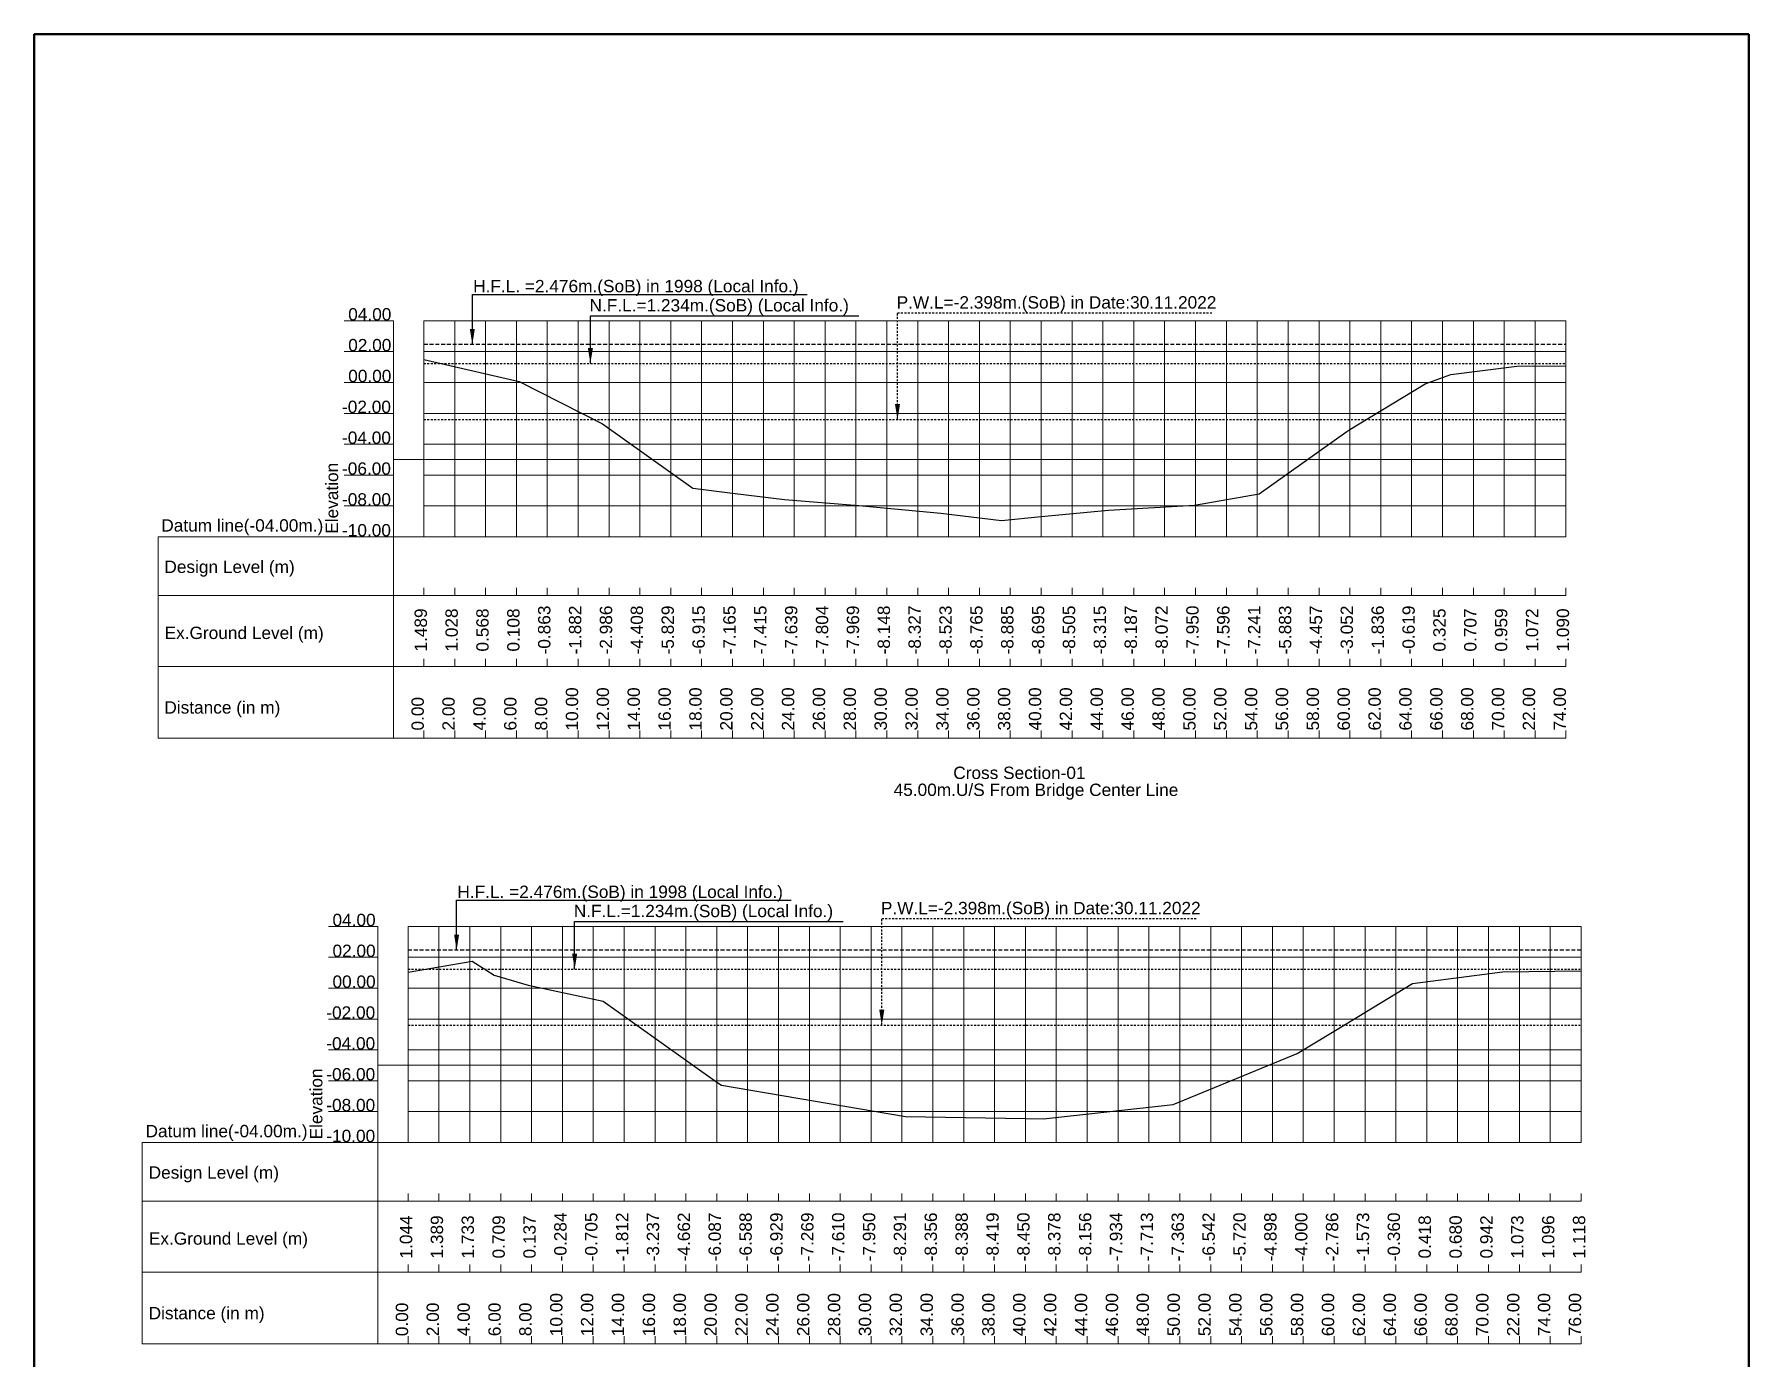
# Model space of a CAD drawing. Header units: inches. Extents: x 771028 to 773337, y 2500430 to 2500783.
# Drawn here: x 773093.4 to 773204.5, y 2500502.1 to 2500587.9 of the extents above; entities that cross this region are included whole.
import ezdxf
from ezdxf.enums import TextEntityAlignment as Align

# ---------------------------------------------------------------- set-up
doc = ezdxf.new("R2010")
doc.units = ezdxf.units.IN
doc.header["$MEASUREMENT"] = 0
for name, pattern in [('DASHED', [0.75, 0.5, -0.25]), ('DASHED2', [0.375, 0.25, -0.125]), ('HIDDEN2', [0.1875, 0.125, -0.0625])]:
    doc.linetypes.add(name, pattern=pattern)
for name, color, linetype, lineweight in [('Bed Level', 7, 'Continuous', 18), ('Offset', 252, 'Continuous', 20), ('Water Line', 4, 'DASHED', 18)]:
    doc.layers.add(name, color=color, linetype=linetype, lineweight=lineweight)
for name, color, linetype in [('GL', 3, 'Continuous'), ('GRID', 8, 'Continuous'), ('OTHER', 7, 'Continuous'), ('RL', 7, 'Continuous'), ('text', 7, 'Continuous')]:
    doc.layers.add(name, color=color, linetype=linetype)
doc.styles.get("Standard").update_dxf_attribs({"font": 'arial.ttf', "height": 1})
doc.styles.add('text', font='arial.ttf')
doc.dimstyles.get("Standard").update_dxf_attribs({"dimtxt": 0.18, "dimasz": 0.18, "dimexe": 0.18, "dimexo": 0.0625, "dimgap": 0.09, "dimtad": 0, "dimtih": 1, "dimtoh": 1, "dimzin": 0, "dimdsep": 46, "dimtxsty": 'Standard', "dimcen": 0.09, "dimadec": 0, "dimazin": 0, "dimtfac": 1, "dimtofl": 0, "dimtmove": 0, "dimatfit": 3, "dimfxl": 1, "dimtolj": 1, "dimtzin": 0, "dimarcsym": 0})

msp = doc.modelspace()

# ---------------------------------------------------------------- linework, layer by layer
at = {"lineweight": 50}
msp.add_lwpolyline([(773204.472, 2500587.927), (773093.395, 2500587.927), (773093.395, 2500430.848), (773204.472, 2500430.848)], close=True, dxfattribs=at)
at = {"layer": 'Bed Level', "color": 7, "lineweight": 0}
for p, q in [((773113.466, 2500569.354), (773116.677, 2500569.354)), ((773113.466, 2500567.354), (773116.677, 2500567.354)), ((773113.466, 2500565.354), (773116.677, 2500565.354)), ((773113.466, 2500563.354), (773116.677, 2500563.354)), ((773113.466, 2500561.354), (773116.677, 2500561.354)), ((773113.466, 2500559.354), (773116.677, 2500559.354)), ((773113.466, 2500557.354), (773116.677, 2500557.354)), ((773113.466, 2500555.354), (773116.677, 2500555.354)), ((773101.412, 2500542.301), (773160.632, 2500542.301)), ((773112.447, 2500530.092), (773115.658, 2500530.092)), ((773112.447, 2500528.092), (773115.658, 2500528.092)), ((773112.447, 2500526.092), (773115.658, 2500526.092)), ((773112.447, 2500524.092), (773115.658, 2500524.092)), ((773112.447, 2500522.092), (773115.658, 2500522.092)), ((773112.447, 2500520.092), (773115.658, 2500520.092)), ((773112.447, 2500518.092), (773115.658, 2500518.092)), ((773112.447, 2500516.092), (773115.658, 2500516.092)), ((773100.393, 2500503.039), (773159.613, 2500503.039))]:
    msp.add_line(p, q, dxfattribs=at)
at = {"layer": 'GL'}
for points in [[(773118.632, 2500566.843), (773124.805, 2500565.422), (773124.806, 2500565.422), (773130.207, 2500562.67), (773136.06, 2500558.511), (773138.632, 2500558.189), (773141.995, 2500557.768), (773146.823, 2500557.369), (773152.127, 2500556.892), (773152.128, 2500556.892), (773156.064, 2500556.415), (773158.632, 2500556.659), (773162.989, 2500557.073), (773168.573, 2500557.393), (773168.574, 2500557.393), (773172.758, 2500558.136), (773178.441, 2500562.186), (773178.632, 2500562.303), (773183.518, 2500565.273), (773185.178, 2500565.878), (773189.443, 2500566.415), (773192.632, 2500566.444)], [(773117.613, 2500527.136), (773121.772, 2500527.852), (773123.189, 2500526.926), (773125.391, 2500526.276), (773130.246, 2500525.254), (773130.247, 2500525.254), (773137.613, 2500520.005), (773137.91, 2500519.794), (773149.833, 2500517.764), (773157.613, 2500517.642), (773158.792, 2500517.623), (773167.189, 2500518.554), (773167.189, 2500518.554), (773175.221, 2500521.854), (773177.613, 2500523.306), (773182.698, 2500526.39), (773188.518, 2500527.153), (773193.613, 2500527.21)]]:
    msp.add_lwpolyline(points, dxfattribs=at)
at = {"layer": 'GRID', "color": 0, "lineweight": 13}
for p, q in [((773116.677, 2500569.354), (773116.677, 2500542.301)), ((773118.632, 2500569.354), (773192.632, 2500569.354)), ((773118.632, 2500567.354), (773192.632, 2500567.354)), ((773118.632, 2500565.354), (773192.632, 2500565.354)), ((773118.632, 2500563.354), (773192.632, 2500563.354)), ((773116.677, 2500560.354), (773192.632, 2500560.354)), ((773118.632, 2500559.354), (773192.632, 2500559.354)), ((773118.632, 2500557.354), (773192.632, 2500557.354)), ((773101.412, 2500555.354), (773170.632, 2500555.354)), ((773101.412, 2500555.354), (773170.632, 2500555.354)), ((773101.412, 2500555.354), (773101.412, 2500542.301)), ((773116.677, 2500555.354), (773170.632, 2500555.354)), ((773116.677, 2500555.354), (773192.632, 2500555.354)), ((773101.412, 2500551.545), (773192.632, 2500551.545)), ((773101.412, 2500546.948), (773180.632, 2500546.948)), ((773101.412, 2500546.948), (773192.632, 2500546.948)), ((773101.412, 2500542.301), (773192.632, 2500542.301)), ((773115.658, 2500530.092), (773115.658, 2500503.039)), ((773117.613, 2500530.092), (773193.613, 2500530.092)), ((773117.613, 2500528.092), (773193.613, 2500528.092)), ((773117.613, 2500526.092), (773193.613, 2500526.092)), ((773117.613, 2500524.092), (773193.613, 2500524.092)), ((773115.658, 2500521.092), (773193.613, 2500521.092)), ((773117.613, 2500520.092), (773193.613, 2500520.092)), ((773117.613, 2500518.092), (773193.613, 2500518.092)), ((773100.393, 2500516.092), (773169.613, 2500516.092)), ((773100.393, 2500516.092), (773169.613, 2500516.092)), ((773100.393, 2500516.092), (773100.393, 2500503.039)), ((773115.658, 2500516.092), (773169.613, 2500516.092)), ((773115.658, 2500516.092), (773193.613, 2500516.092)), ((773100.393, 2500512.283), (773193.613, 2500512.283)), ((773100.393, 2500507.686), (773179.613, 2500507.686)), ((773100.393, 2500507.686), (773193.613, 2500507.686)), ((773100.393, 2500503.039), (773193.613, 2500503.039))]:
    msp.add_line(p, q, dxfattribs=at)
at = {"layer": 'Offset', "color": 0, "lineweight": 0}
for p, q in [((773118.632, 2500555.354), (773118.632, 2500569.354)), ((773120.632, 2500555.354), (773120.632, 2500569.354)), ((773122.632, 2500555.354), (773122.632, 2500569.354)), ((773124.632, 2500555.354), (773124.632, 2500569.354)), ((773126.632, 2500555.354), (773126.632, 2500569.354)), ((773128.632, 2500555.354), (773128.632, 2500569.354)), ((773130.632, 2500555.354), (773130.632, 2500569.354)), ((773132.632, 2500555.354), (773132.632, 2500569.354)), ((773134.632, 2500555.354), (773134.632, 2500569.354)), ((773136.632, 2500555.354), (773136.632, 2500569.354)), ((773138.632, 2500555.354), (773138.632, 2500569.354)), ((773140.632, 2500555.354), (773140.632, 2500569.354)), ((773142.632, 2500555.354), (773142.632, 2500569.354)), ((773144.632, 2500555.354), (773144.632, 2500569.354)), ((773146.632, 2500555.354), (773146.632, 2500569.354)), ((773148.632, 2500555.354), (773148.632, 2500569.354)), ((773150.632, 2500555.354), (773150.632, 2500569.354)), ((773152.632, 2500555.354), (773152.632, 2500569.354)), ((773154.632, 2500555.354), (773154.632, 2500569.354)), ((773156.632, 2500555.354), (773156.632, 2500569.354)), ((773158.632, 2500555.354), (773158.632, 2500569.354)), ((773160.632, 2500555.354), (773160.632, 2500569.354)), ((773162.632, 2500555.354), (773162.632, 2500569.354)), ((773164.632, 2500555.354), (773164.632, 2500569.354)), ((773166.632, 2500555.354), (773166.632, 2500569.354)), ((773168.632, 2500555.354), (773168.632, 2500569.354)), ((773170.632, 2500555.354), (773170.632, 2500569.354)), ((773172.632, 2500555.354), (773172.632, 2500569.354)), ((773174.632, 2500555.354), (773174.632, 2500569.354)), ((773176.632, 2500555.354), (773176.632, 2500569.354)), ((773178.632, 2500555.354), (773178.632, 2500569.354)), ((773180.632, 2500555.354), (773180.632, 2500569.354)), ((773180.632, 2500555.354), (773180.632, 2500569.354)), ((773182.632, 2500555.354), (773182.632, 2500569.354)), ((773184.632, 2500555.354), (773184.632, 2500569.354)), ((773186.632, 2500555.354), (773186.632, 2500569.354)), ((773188.632, 2500555.354), (773188.632, 2500569.354)), ((773190.632, 2500555.354), (773190.632, 2500569.354)), ((773192.632, 2500555.354), (773192.632, 2500569.354)), ((773118.632, 2500561.354), (773192.632, 2500561.354)), ((773118.632, 2500551.545), (773118.632, 2500552.037)), ((773120.632, 2500551.545), (773120.632, 2500552.037)), ((773122.632, 2500551.545), (773122.632, 2500552.037)), ((773124.632, 2500551.545), (773124.632, 2500552.037)), ((773126.632, 2500551.545), (773126.632, 2500552.037)), ((773128.632, 2500551.545), (773128.632, 2500552.037)), ((773130.632, 2500551.545), (773130.632, 2500552.037)), ((773132.632, 2500551.545), (773132.632, 2500552.037)), ((773134.632, 2500551.545), (773134.632, 2500552.037)), ((773136.632, 2500551.545), (773136.632, 2500552.037)), ((773138.632, 2500551.545), (773138.632, 2500552.037)), ((773140.632, 2500551.545), (773140.632, 2500552.037)), ((773142.632, 2500551.545), (773142.632, 2500552.037)), ((773144.632, 2500551.545), (773144.632, 2500552.037)), ((773146.632, 2500551.545), (773146.632, 2500552.037)), ((773148.632, 2500551.545), (773148.632, 2500552.037)), ((773150.632, 2500551.545), (773150.632, 2500552.037)), ((773152.632, 2500551.545), (773152.632, 2500552.037)), ((773154.632, 2500551.545), (773154.632, 2500552.037)), ((773156.632, 2500551.545), (773156.632, 2500552.037)), ((773158.632, 2500551.545), (773158.632, 2500552.037)), ((773160.632, 2500551.545), (773160.632, 2500552.037)), ((773162.632, 2500551.545), (773162.632, 2500552.037)), ((773164.632, 2500551.545), (773164.632, 2500552.037)), ((773166.632, 2500551.545), (773166.632, 2500552.037)), ((773168.632, 2500551.545), (773168.632, 2500552.037)), ((773170.632, 2500551.545), (773170.632, 2500552.037)), ((773172.632, 2500551.545), (773172.632, 2500552.037)), ((773174.632, 2500551.545), (773174.632, 2500552.037)), ((773176.632, 2500551.545), (773176.632, 2500552.037)), ((773178.632, 2500551.545), (773178.632, 2500552.037)), ((773180.632, 2500551.545), (773180.632, 2500552.037)), ((773182.632, 2500551.545), (773182.632, 2500552.037)), ((773184.632, 2500551.545), (773184.632, 2500552.037)), ((773186.632, 2500551.545), (773186.632, 2500552.037)), ((773188.632, 2500551.545), (773188.632, 2500552.037)), ((773190.632, 2500551.545), (773190.632, 2500552.037)), ((773192.632, 2500551.545), (773192.632, 2500552.037)), ((773118.632, 2500546.948), (773118.632, 2500547.44)), ((773120.632, 2500546.948), (773120.632, 2500547.44)), ((773122.632, 2500546.948), (773122.632, 2500547.44)), ((773124.632, 2500546.948), (773124.632, 2500547.44)), ((773126.632, 2500546.948), (773126.632, 2500547.44)), ((773128.632, 2500546.948), (773128.632, 2500547.44)), ((773130.632, 2500546.948), (773130.632, 2500547.44)), ((773132.632, 2500546.948), (773132.632, 2500547.44)), ((773134.632, 2500546.948), (773134.632, 2500547.44)), ((773136.632, 2500546.948), (773136.632, 2500547.44)), ((773138.632, 2500546.948), (773138.632, 2500547.44)), ((773140.632, 2500546.948), (773140.632, 2500547.44)), ((773142.632, 2500546.948), (773142.632, 2500547.44)), ((773144.632, 2500546.948), (773144.632, 2500547.44)), ((773146.632, 2500546.948), (773146.632, 2500547.44)), ((773148.632, 2500546.948), (773148.632, 2500547.44)), ((773150.632, 2500546.948), (773150.632, 2500547.44)), ((773152.632, 2500546.948), (773152.632, 2500547.44)), ((773154.632, 2500546.948), (773154.632, 2500547.44)), ((773156.632, 2500546.948), (773156.632, 2500547.44)), ((773158.632, 2500546.948), (773158.632, 2500547.44)), ((773160.632, 2500546.948), (773160.632, 2500547.44)), ((773162.632, 2500546.948), (773162.632, 2500547.44)), ((773164.632, 2500546.948), (773164.632, 2500547.44)), ((773166.632, 2500546.948), (773166.632, 2500547.44)), ((773168.632, 2500546.948), (773168.632, 2500547.44)), ((773170.632, 2500546.948), (773170.632, 2500547.44)), ((773172.632, 2500546.948), (773172.632, 2500547.44)), ((773174.632, 2500546.948), (773174.632, 2500547.44)), ((773176.632, 2500546.948), (773176.632, 2500547.44)), ((773178.632, 2500546.948), (773178.632, 2500547.44)), ((773180.632, 2500546.948), (773180.632, 2500547.44)), ((773180.632, 2500546.948), (773180.632, 2500547.44)), ((773182.632, 2500546.948), (773182.632, 2500547.44)), ((773184.632, 2500546.948), (773184.632, 2500547.44)), ((773186.632, 2500546.948), (773186.632, 2500547.44)), ((773188.632, 2500546.948), (773188.632, 2500547.44)), ((773190.632, 2500546.948), (773190.632, 2500547.44)), ((773192.632, 2500546.948), (773192.632, 2500547.44)), ((773118.632, 2500542.301), (773118.632, 2500542.793)), ((773120.632, 2500542.301), (773120.632, 2500542.793)), ((773122.632, 2500542.301), (773122.632, 2500542.793)), ((773124.632, 2500542.301), (773124.632, 2500542.793)), ((773126.632, 2500542.301), (773126.632, 2500542.793)), ((773128.632, 2500542.301), (773128.632, 2500542.793)), ((773130.632, 2500542.301), (773130.632, 2500542.793)), ((773132.632, 2500542.301), (773132.632, 2500542.793)), ((773134.632, 2500542.301), (773134.632, 2500542.793)), ((773136.632, 2500542.301), (773136.632, 2500542.793)), ((773138.632, 2500542.301), (773138.632, 2500542.793)), ((773140.632, 2500542.301), (773140.632, 2500542.793)), ((773142.632, 2500542.301), (773142.632, 2500542.793)), ((773144.632, 2500542.301), (773144.632, 2500542.793)), ((773146.632, 2500542.301), (773146.632, 2500542.793)), ((773148.632, 2500542.301), (773148.632, 2500542.793)), ((773150.632, 2500542.301), (773150.632, 2500542.793)), ((773152.632, 2500542.301), (773152.632, 2500542.793)), ((773154.632, 2500542.301), (773154.632, 2500542.793)), ((773156.632, 2500542.301), (773156.632, 2500542.793)), ((773158.632, 2500542.301), (773158.632, 2500542.793)), ((773160.632, 2500542.301), (773160.632, 2500542.793)), ((773162.632, 2500542.301), (773162.632, 2500542.793)), ((773164.632, 2500542.301), (773164.632, 2500542.793)), ((773166.632, 2500542.301), (773166.632, 2500542.793)), ((773168.632, 2500542.301), (773168.632, 2500542.793)), ((773170.632, 2500542.301), (773170.632, 2500542.793)), ((773172.632, 2500542.301), (773172.632, 2500542.793)), ((773174.632, 2500542.301), (773174.632, 2500542.793)), ((773176.632, 2500542.301), (773176.632, 2500542.793)), ((773178.632, 2500542.301), (773178.632, 2500542.793)), ((773178.632, 2500542.301), (773178.632, 2500542.793)), ((773180.632, 2500542.301), (773180.632, 2500542.793)), ((773180.632, 2500542.301), (773180.632, 2500542.793)), ((773182.632, 2500542.301), (773182.632, 2500542.793)), ((773184.632, 2500542.301), (773184.632, 2500542.793)), ((773186.632, 2500542.301), (773186.632, 2500542.793)), ((773188.632, 2500542.301), (773188.632, 2500542.793)), ((773190.632, 2500542.301), (773190.632, 2500542.793)), ((773192.632, 2500542.301), (773192.632, 2500542.793)), ((773117.613, 2500516.092), (773117.613, 2500530.092)), ((773119.613, 2500516.092), (773119.613, 2500530.092)), ((773121.613, 2500516.092), (773121.613, 2500530.092)), ((773123.613, 2500516.092), (773123.613, 2500530.092)), ((773125.613, 2500516.092), (773125.613, 2500530.092)), ((773127.613, 2500516.092), (773127.613, 2500530.092)), ((773129.613, 2500516.092), (773129.613, 2500530.092)), ((773131.613, 2500516.092), (773131.613, 2500530.092)), ((773133.613, 2500516.092), (773133.613, 2500530.092)), ((773135.613, 2500516.092), (773135.613, 2500530.092)), ((773137.613, 2500516.092), (773137.613, 2500530.092)), ((773139.613, 2500516.092), (773139.613, 2500530.092)), ((773141.613, 2500516.092), (773141.613, 2500530.092)), ((773143.613, 2500516.092), (773143.613, 2500530.092)), ((773145.613, 2500516.092), (773145.613, 2500530.092)), ((773147.613, 2500516.092), (773147.613, 2500530.092)), ((773149.613, 2500516.092), (773149.613, 2500530.092)), ((773151.613, 2500516.092), (773151.613, 2500530.092)), ((773153.613, 2500516.092), (773153.613, 2500530.092)), ((773155.613, 2500516.092), (773155.613, 2500530.092)), ((773157.613, 2500516.092), (773157.613, 2500530.092)), ((773159.613, 2500516.092), (773159.613, 2500530.092)), ((773161.613, 2500516.092), (773161.613, 2500530.092)), ((773163.613, 2500516.092), (773163.613, 2500530.092)), ((773165.613, 2500516.092), (773165.613, 2500530.092)), ((773167.613, 2500516.092), (773167.613, 2500530.092)), ((773169.613, 2500516.092), (773169.613, 2500530.092)), ((773171.613, 2500516.092), (773171.613, 2500530.092)), ((773173.613, 2500516.092), (773173.613, 2500530.092)), ((773175.613, 2500516.092), (773175.613, 2500530.092)), ((773177.613, 2500516.092), (773177.613, 2500530.092)), ((773179.613, 2500516.092), (773179.613, 2500530.092)), ((773179.613, 2500516.092), (773179.613, 2500530.092)), ((773181.613, 2500516.092), (773181.613, 2500530.092)), ((773183.613, 2500516.092), (773183.613, 2500530.092)), ((773185.613, 2500516.092), (773185.613, 2500530.092)), ((773187.613, 2500516.092), (773187.613, 2500530.092)), ((773189.613, 2500516.092), (773189.613, 2500530.092)), ((773191.613, 2500516.092), (773191.613, 2500530.092)), ((773193.613, 2500516.092), (773193.613, 2500530.092)), ((773117.613, 2500522.092), (773193.613, 2500522.092)), ((773117.613, 2500512.283), (773117.613, 2500512.775)), ((773119.613, 2500512.283), (773119.613, 2500512.775)), ((773121.613, 2500512.283), (773121.613, 2500512.775)), ((773123.613, 2500512.283), (773123.613, 2500512.775)), ((773125.613, 2500512.283), (773125.613, 2500512.775)), ((773127.613, 2500512.283), (773127.613, 2500512.775)), ((773129.613, 2500512.283), (773129.613, 2500512.775)), ((773131.613, 2500512.283), (773131.613, 2500512.775)), ((773133.613, 2500512.283), (773133.613, 2500512.775)), ((773135.613, 2500512.283), (773135.613, 2500512.775)), ((773137.613, 2500512.283), (773137.613, 2500512.775)), ((773139.613, 2500512.283), (773139.613, 2500512.775)), ((773141.613, 2500512.283), (773141.613, 2500512.775)), ((773143.613, 2500512.283), (773143.613, 2500512.775)), ((773145.613, 2500512.283), (773145.613, 2500512.775)), ((773147.613, 2500512.283), (773147.613, 2500512.775)), ((773149.613, 2500512.283), (773149.613, 2500512.775)), ((773151.613, 2500512.283), (773151.613, 2500512.775)), ((773153.613, 2500512.283), (773153.613, 2500512.775)), ((773155.613, 2500512.283), (773155.613, 2500512.775)), ((773157.613, 2500512.283), (773157.613, 2500512.775)), ((773159.613, 2500512.283), (773159.613, 2500512.775)), ((773161.613, 2500512.283), (773161.613, 2500512.775)), ((773163.613, 2500512.283), (773163.613, 2500512.775)), ((773165.613, 2500512.283), (773165.613, 2500512.775)), ((773167.613, 2500512.283), (773167.613, 2500512.775)), ((773169.613, 2500512.283), (773169.613, 2500512.775)), ((773171.613, 2500512.283), (773171.613, 2500512.775)), ((773173.613, 2500512.283), (773173.613, 2500512.775)), ((773175.613, 2500512.283), (773175.613, 2500512.775)), ((773177.613, 2500512.283), (773177.613, 2500512.775)), ((773179.613, 2500512.283), (773179.613, 2500512.775)), ((773181.613, 2500512.283), (773181.613, 2500512.775)), ((773183.613, 2500512.283), (773183.613, 2500512.775)), ((773185.613, 2500512.283), (773185.613, 2500512.775)), ((773187.613, 2500512.283), (773187.613, 2500512.775)), ((773189.613, 2500512.283), (773189.613, 2500512.775)), ((773191.613, 2500512.283), (773191.613, 2500512.775)), ((773193.613, 2500512.283), (773193.613, 2500512.775)), ((773117.613, 2500507.686), (773117.613, 2500508.178)), ((773119.613, 2500507.686), (773119.613, 2500508.178)), ((773121.613, 2500507.686), (773121.613, 2500508.178)), ((773123.613, 2500507.686), (773123.613, 2500508.178)), ((773125.613, 2500507.686), (773125.613, 2500508.178)), ((773127.613, 2500507.686), (773127.613, 2500508.178)), ((773129.613, 2500507.686), (773129.613, 2500508.178)), ((773131.613, 2500507.686), (773131.613, 2500508.178)), ((773133.613, 2500507.686), (773133.613, 2500508.178)), ((773135.613, 2500507.686), (773135.613, 2500508.178)), ((773137.613, 2500507.686), (773137.613, 2500508.178)), ((773139.613, 2500507.686), (773139.613, 2500508.178)), ((773141.613, 2500507.686), (773141.613, 2500508.178)), ((773143.613, 2500507.686), (773143.613, 2500508.178)), ((773145.613, 2500507.686), (773145.613, 2500508.178)), ((773147.613, 2500507.686), (773147.613, 2500508.178)), ((773149.613, 2500507.686), (773149.613, 2500508.178)), ((773151.613, 2500507.686), (773151.613, 2500508.178)), ((773153.613, 2500507.686), (773153.613, 2500508.178)), ((773155.613, 2500507.686), (773155.613, 2500508.178)), ((773157.613, 2500507.686), (773157.613, 2500508.178)), ((773159.613, 2500507.686), (773159.613, 2500508.178)), ((773161.613, 2500507.686), (773161.613, 2500508.178)), ((773163.613, 2500507.686), (773163.613, 2500508.178)), ((773165.613, 2500507.686), (773165.613, 2500508.178)), ((773167.613, 2500507.686), (773167.613, 2500508.178)), ((773169.613, 2500507.686), (773169.613, 2500508.178)), ((773171.613, 2500507.686), (773171.613, 2500508.178)), ((773173.613, 2500507.686), (773173.613, 2500508.178)), ((773175.613, 2500507.686), (773175.613, 2500508.178)), ((773177.613, 2500507.686), (773177.613, 2500508.178)), ((773179.613, 2500507.686), (773179.613, 2500508.178)), ((773179.613, 2500507.686), (773179.613, 2500508.178)), ((773181.613, 2500507.686), (773181.613, 2500508.178)), ((773183.613, 2500507.686), (773183.613, 2500508.178)), ((773185.613, 2500507.686), (773185.613, 2500508.178)), ((773187.613, 2500507.686), (773187.613, 2500508.178)), ((773189.613, 2500507.686), (773189.613, 2500508.178)), ((773191.613, 2500507.686), (773191.613, 2500508.178)), ((773193.613, 2500507.686), (773193.613, 2500508.178)), ((773117.613, 2500503.039), (773117.613, 2500503.531)), ((773119.613, 2500503.039), (773119.613, 2500503.531)), ((773121.613, 2500503.039), (773121.613, 2500503.531)), ((773123.613, 2500503.039), (773123.613, 2500503.531)), ((773125.613, 2500503.039), (773125.613, 2500503.531)), ((773127.613, 2500503.039), (773127.613, 2500503.531)), ((773129.613, 2500503.039), (773129.613, 2500503.531)), ((773131.613, 2500503.039), (773131.613, 2500503.531)), ((773133.613, 2500503.039), (773133.613, 2500503.531)), ((773135.613, 2500503.039), (773135.613, 2500503.531)), ((773137.613, 2500503.039), (773137.613, 2500503.531)), ((773139.613, 2500503.039), (773139.613, 2500503.531)), ((773141.613, 2500503.039), (773141.613, 2500503.531)), ((773143.613, 2500503.039), (773143.613, 2500503.531)), ((773145.613, 2500503.039), (773145.613, 2500503.531)), ((773147.613, 2500503.039), (773147.613, 2500503.531)), ((773149.613, 2500503.039), (773149.613, 2500503.531)), ((773151.613, 2500503.039), (773151.613, 2500503.531)), ((773153.613, 2500503.039), (773153.613, 2500503.531)), ((773155.613, 2500503.039), (773155.613, 2500503.531)), ((773157.613, 2500503.039), (773157.613, 2500503.531)), ((773159.613, 2500503.039), (773159.613, 2500503.531)), ((773161.613, 2500503.039), (773161.613, 2500503.531)), ((773163.613, 2500503.039), (773163.613, 2500503.531)), ((773165.613, 2500503.039), (773165.613, 2500503.531)), ((773167.613, 2500503.039), (773167.613, 2500503.531)), ((773169.613, 2500503.039), (773169.613, 2500503.531)), ((773171.613, 2500503.039), (773171.613, 2500503.531)), ((773173.613, 2500503.039), (773173.613, 2500503.531)), ((773175.613, 2500503.039), (773175.613, 2500503.531)), ((773177.613, 2500503.039), (773177.613, 2500503.531)), ((773177.613, 2500503.039), (773177.613, 2500503.531)), ((773179.613, 2500503.039), (773179.613, 2500503.531)), ((773179.613, 2500503.039), (773179.613, 2500503.531)), ((773181.613, 2500503.039), (773181.613, 2500503.531)), ((773183.613, 2500503.039), (773183.613, 2500503.531)), ((773185.613, 2500503.039), (773185.613, 2500503.531)), ((773187.613, 2500503.039), (773187.613, 2500503.531)), ((773189.613, 2500503.039), (773189.613, 2500503.531)), ((773191.613, 2500503.039), (773191.613, 2500503.531)), ((773193.613, 2500503.039), (773193.613, 2500503.531))]:
    msp.add_line(p, q, dxfattribs=at)
at = {"layer": 'OTHER', "color": 234, "linetype": 'DASHED2', "lineweight": 30, "ltscale": 0.5}
for p, q in [((773118.632, 2500566.588), (773192.632, 2500566.588)), ((773117.613, 2500527.326), (773193.613, 2500527.326))]:
    msp.add_line(p, q, dxfattribs=at)
at = {"layer": 'OTHER', "color": 6, "linetype": 'DASHED2', "lineweight": 30, "ltscale": 0.5}
for p, q in [((773118.632, 2500562.956), (773192.632, 2500562.956)), ((773117.613, 2500523.694), (773193.613, 2500523.694))]:
    msp.add_line(p, q, dxfattribs=at)
at = {"layer": 'Water Line', "lineweight": 30, "ltscale": 0.5}
for p, q in [((773118.632, 2500567.83), (773192.632, 2500567.83)), ((773117.613, 2500528.568), (773193.613, 2500528.568))]:
    msp.add_line(p, q, dxfattribs=at)

# ---------------------------------------------------------------- texts
at = {"layer": 'Bed Level', "color": 7, "lineweight": 0, "style": 'text'}
for s, p in [('04.00', (773113.734, 2500569.376)), ('02.00', (773113.734, 2500567.376)), ('00.00', (773113.734, 2500565.376)), ('-02.00', (773113.333, 2500563.376)), ('-04.00', (773113.333, 2500561.376)), ('-06.00', (773113.333, 2500559.376)), ('-08.00', (773113.333, 2500557.376)), ('-10.00', (773113.333, 2500555.376)), ('04.00', (773112.715, 2500530.113)), ('02.00', (773112.715, 2500528.113)), ('00.00', (773112.715, 2500526.113)), ('-02.00', (773112.314, 2500524.113)), ('-04.00', (773112.314, 2500522.113)), ('-06.00', (773112.314, 2500520.113)), ('-08.00', (773112.314, 2500518.113)), ('-10.00', (773112.314, 2500516.113))]:
    msp.add_text(s, height=0.8, dxfattribs=at).set_placement(p)
for p in [(773113.079, 2500555.551), (773112.06, 2500516.288)]:
    msp.add_text('Elevation', height=0.8, rotation=90, dxfattribs=at).set_placement(p)
at = {"layer": 'OTHER', "color": 4, "linetype": 'HIDDEN2', "lineweight": 13, "ltscale": 5, "style": 'text'}
for p in [(773121.828, 2500571.202, 1.845), (773120.809, 2500531.939, 1.845)]:
    msp.add_text('H.F.L. =2.476m.(SoB) in 1998 (Local Info.)', height=0.8, dxfattribs=at).set_placement(p)
at = {"layer": 'OTHER', "color": 234, "lineweight": 30, "ltscale": 5, "style": 'text'}
for p in [(773129.369, 2500569.956), (773128.35, 2500530.694)]:
    msp.add_text('N.F.L.=1.234m.(SoB) (Local Info.)', height=0.8, dxfattribs=at).set_placement(p)
at = {"layer": 'OTHER', "color": 6, "lineweight": 30, "ltscale": 5, "style": 'text'}
for p in [(773149.267, 2500570.149), (773148.248, 2500530.886)]:
    msp.add_text('P.W.L=-2.398m.(SoB) in Date:30.11.2022', height=0.8, dxfattribs=at).set_placement(p)
at = {"layer": 'RL', "lineweight": 5, "style": 'text'}
for s, p in [('1.489', (773118.433, 2500549.309)), ('1.028', (773120.433, 2500549.309)), ('0.568', (773122.433, 2500549.309)), ('0.108', (773124.433, 2500549.309)), ('-0.863', (773126.433, 2500549.309)), ('-1.882', (773128.433, 2500549.309)), ('-2.986', (773130.433, 2500549.309)), ('-4.408', (773132.433, 2500549.309)), ('-5.829', (773134.433, 2500549.309)), ('-6.915', (773136.433, 2500549.309)), ('-7.165', (773138.433, 2500549.309)), ('-7.415', (773140.433, 2500549.309)), ('-7.639', (773142.433, 2500549.309)), ('-7.804', (773144.433, 2500549.309)), ('-7.969', (773146.433, 2500549.309)), ('-8.148', (773148.433, 2500549.309)), ('-8.327', (773150.433, 2500549.309)), ('-8.523', (773152.433, 2500549.309)), ('-8.765', (773154.433, 2500549.309)), ('-8.885', (773156.433, 2500549.309)), ('-8.695', (773158.433, 2500549.309)), ('-8.505', (773160.433, 2500549.309)), ('-8.315', (773162.433, 2500549.309)), ('-8.187', (773164.433, 2500549.309)), ('-8.072', (773166.433, 2500549.309)), ('-7.950', (773168.433, 2500549.309)), ('-7.596', (773170.433, 2500549.309)), ('-7.241', (773172.433, 2500549.309)), ('-5.883', (773174.433, 2500549.309)), ('-4.457', (773176.433, 2500549.309)), ('-3.052', (773178.433, 2500549.309)), ('-1.836', (773180.433, 2500549.309)), ('-0.619', (773182.433, 2500549.309)), ('0.325', (773184.433, 2500549.309)), ('0.707', (773186.433, 2500549.309)), ('0.959', (773188.433, 2500549.309)), ('1.072', (773190.433, 2500549.309)), ('1.090', (773192.433, 2500549.309)), ('1.044', (773117.479, 2500509.965)), ('1.389', (773119.479, 2500509.965)), ('1.733', (773121.479, 2500509.965)), ('0.709', (773123.479, 2500509.965)), ('0.137', (773125.479, 2500509.965)), ('-0.284', (773127.479, 2500509.965)), ('-0.705', (773129.479, 2500509.965)), ('-1.812', (773131.479, 2500509.965)), ('-3.237', (773133.479, 2500509.965)), ('-4.662', (773135.479, 2500509.965)), ('-6.087', (773137.479, 2500509.965)), ('-6.588', (773139.479, 2500509.965)), ('-6.929', (773141.479, 2500509.965)), ('-7.269', (773143.479, 2500509.965)), ('-7.610', (773145.479, 2500509.965)), ('-7.950', (773147.479, 2500509.965)), ('-8.291', (773149.479, 2500509.965)), ('-8.356', (773151.479, 2500509.965)), ('-8.388', (773153.479, 2500509.965)), ('-8.419', (773155.479, 2500509.965)), ('-8.450', (773157.479, 2500509.965)), ('-8.378', (773159.479, 2500509.965)), ('-8.156', (773161.479, 2500509.965)), ('-7.934', (773163.479, 2500509.965)), ('-7.713', (773165.479, 2500509.965)), ('-7.363', (773167.479, 2500509.965)), ('-6.542', (773169.479, 2500509.965)), ('-5.720', (773171.479, 2500509.965)), ('-4.898', (773173.479, 2500509.965)), ('-4.000', (773175.479, 2500509.965)), ('-2.786', (773177.479, 2500509.965)), ('-1.573', (773179.479, 2500509.965)), ('-0.360', (773181.479, 2500509.965)), ('0.418', (773183.479, 2500509.965)), ('0.680', (773185.479, 2500509.965)), ('0.942', (773187.479, 2500509.965)), ('1.073', (773189.479, 2500509.965)), ('1.096', (773191.479, 2500509.965)), ('1.118', (773193.479, 2500509.965))]:
    msp.add_text(s, height=0.8, rotation=90, dxfattribs=at).set_placement(p, align=Align.MIDDLE_CENTER)
for s, p in [('10.00', (773128.632, 2500542.793)), ('12.00', (773130.632, 2500542.793)), ('14.00', (773132.632, 2500542.793)), ('16.00', (773134.632, 2500542.793)), ('18.00', (773136.632, 2500542.793)), ('20.00', (773138.632, 2500542.793)), ('22.00', (773140.632, 2500542.793)), ('24.00', (773142.632, 2500542.793)), ('26.00', (773144.632, 2500542.793)), ('28.00', (773146.632, 2500542.793)), ('30.00', (773148.632, 2500542.793)), ('32.00', (773150.632, 2500542.793)), ('34.00', (773152.632, 2500542.793)), ('36.00', (773154.632, 2500542.793)), ('38.00', (773156.632, 2500542.793)), ('40.00', (773158.632, 2500542.793)), ('42.00', (773160.632, 2500542.793)), ('44.00', (773162.632, 2500542.793)), ('46.00', (773164.632, 2500542.793)), ('48.00', (773166.632, 2500542.793)), ('50.00', (773168.632, 2500542.793)), ('52.00', (773170.632, 2500542.793)), ('54.00', (773172.632, 2500542.793)), ('56.00', (773174.632, 2500542.793)), ('58.00', (773176.632, 2500542.793)), ('60.00', (773178.632, 2500542.793)), ('62.00', (773180.632, 2500542.793)), ('64.00', (773182.632, 2500542.793)), ('66.00', (773184.632, 2500542.793)), ('68.00', (773186.632, 2500542.793)), ('70.00', (773188.632, 2500542.793)), ('22.00', (773190.632, 2500542.793)), ('74.00', (773192.632, 2500542.793)), ('0.00', (773118.632, 2500542.793)), ('2.00', (773120.632, 2500542.793)), ('4.00', (773122.632, 2500542.793)), ('6.00', (773124.632, 2500542.793)), ('8.00', (773126.632, 2500542.793)), ('10.00', (773127.613, 2500503.531)), ('12.00', (773129.613, 2500503.531)), ('14.00', (773131.613, 2500503.531)), ('16.00', (773133.613, 2500503.531)), ('18.00', (773135.613, 2500503.531)), ('20.00', (773137.613, 2500503.531)), ('22.00', (773139.613, 2500503.531)), ('24.00', (773141.613, 2500503.531)), ('26.00', (773143.613, 2500503.531)), ('28.00', (773145.613, 2500503.531)), ('30.00', (773147.613, 2500503.531)), ('32.00', (773149.613, 2500503.531)), ('34.00', (773151.613, 2500503.531)), ('36.00', (773153.613, 2500503.531)), ('38.00', (773155.613, 2500503.531)), ('40.00', (773157.613, 2500503.531)), ('42.00', (773159.613, 2500503.531)), ('44.00', (773161.613, 2500503.531)), ('46.00', (773163.613, 2500503.531)), ('48.00', (773165.613, 2500503.531)), ('50.00', (773167.613, 2500503.531)), ('52.00', (773169.613, 2500503.531)), ('54.00', (773171.613, 2500503.531)), ('56.00', (773173.613, 2500503.531)), ('58.00', (773175.613, 2500503.531)), ('60.00', (773177.613, 2500503.531)), ('62.00', (773179.613, 2500503.531)), ('64.00', (773181.613, 2500503.531)), ('66.00', (773183.613, 2500503.531)), ('68.00', (773185.613, 2500503.531)), ('70.00', (773187.613, 2500503.531)), ('22.00', (773189.613, 2500503.531)), ('74.00', (773191.613, 2500503.531)), ('76.00', (773193.613, 2500503.531)), ('0.00', (773117.613, 2500503.531)), ('2.00', (773119.613, 2500503.531)), ('4.00', (773121.613, 2500503.531)), ('6.00', (773123.613, 2500503.531)), ('8.00', (773125.613, 2500503.531))]:
    msp.add_text(s, height=0.8, rotation=90, dxfattribs=at).set_placement(p)
at = {"layer": 'text', "color": 7, "lineweight": 5, "style": 'text'}
for s, p in [('Datum line(-04.00m.)', (773101.623, 2500555.69)), ('Design Level (m)', (773101.823, 2500553.005)), ('Ex.Ground Level (m)', (773101.838, 2500548.725)), ('Distance (in m)', (773101.822, 2500543.891)), ('Cross Section-01', (773152.935, 2500539.651)), ('45.00m.U/S From Bridge Center Line', (773149.071, 2500538.551)), ('Datum line(-04.00m.)', (773100.604, 2500516.428)), ('Design Level (m)', (773100.804, 2500513.742)), ('Ex.Ground Level (m)', (773100.819, 2500509.463)), ('Distance (in m)', (773100.803, 2500504.628))]:
    msp.add_text(s, height=0.8, rotation=359.99151, dxfattribs=at).set_placement(p)

# ---------------------------------------------------------------- leaders
at = {"layer": 'OTHER', "color": 4, "lineweight": 25}
for points in [[(773121.776, 2500567.83, 1.845), (773121.776, 2500571.063, 1.845), (773143.461, 2500571.063, 1.845)], [(773120.757, 2500528.568, 1.845), (773120.757, 2500531.801, 1.845), (773142.442, 2500531.801, 1.845)]]:
    msp.add_leader(points, dimstyle='Standard', override={"dimasz": 1, "dimgap": 0.09, "dimtad": 0}, dxfattribs=at)
at = {"layer": 'OTHER', "color": 234, "lineweight": 25, "ltscale": 5}
for points in [[(773129.424, 2500566.588), (773129.424, 2500569.68), (773146.814, 2500569.68)], [(773128.405, 2500527.326), (773128.405, 2500530.418), (773145.795, 2500530.418)]]:
    msp.add_leader(points, dimstyle='Standard', override={"dimasz": 1}, dxfattribs=at)
at = {"layer": 'OTHER', "color": 6, "linetype": 'DASHED2', "lineweight": 30, "ltscale": 0.5}
for points in [[(773149.322, 2500562.956), (773149.322, 2500569.872), (773169.707, 2500569.872)], [(773148.303, 2500523.694), (773148.303, 2500530.61), (773168.688, 2500530.61)]]:
    msp.add_leader(points, dimstyle='Standard', override={"dimasz": 1}, dxfattribs=at)

doc.saveas('drawing.dxf')
